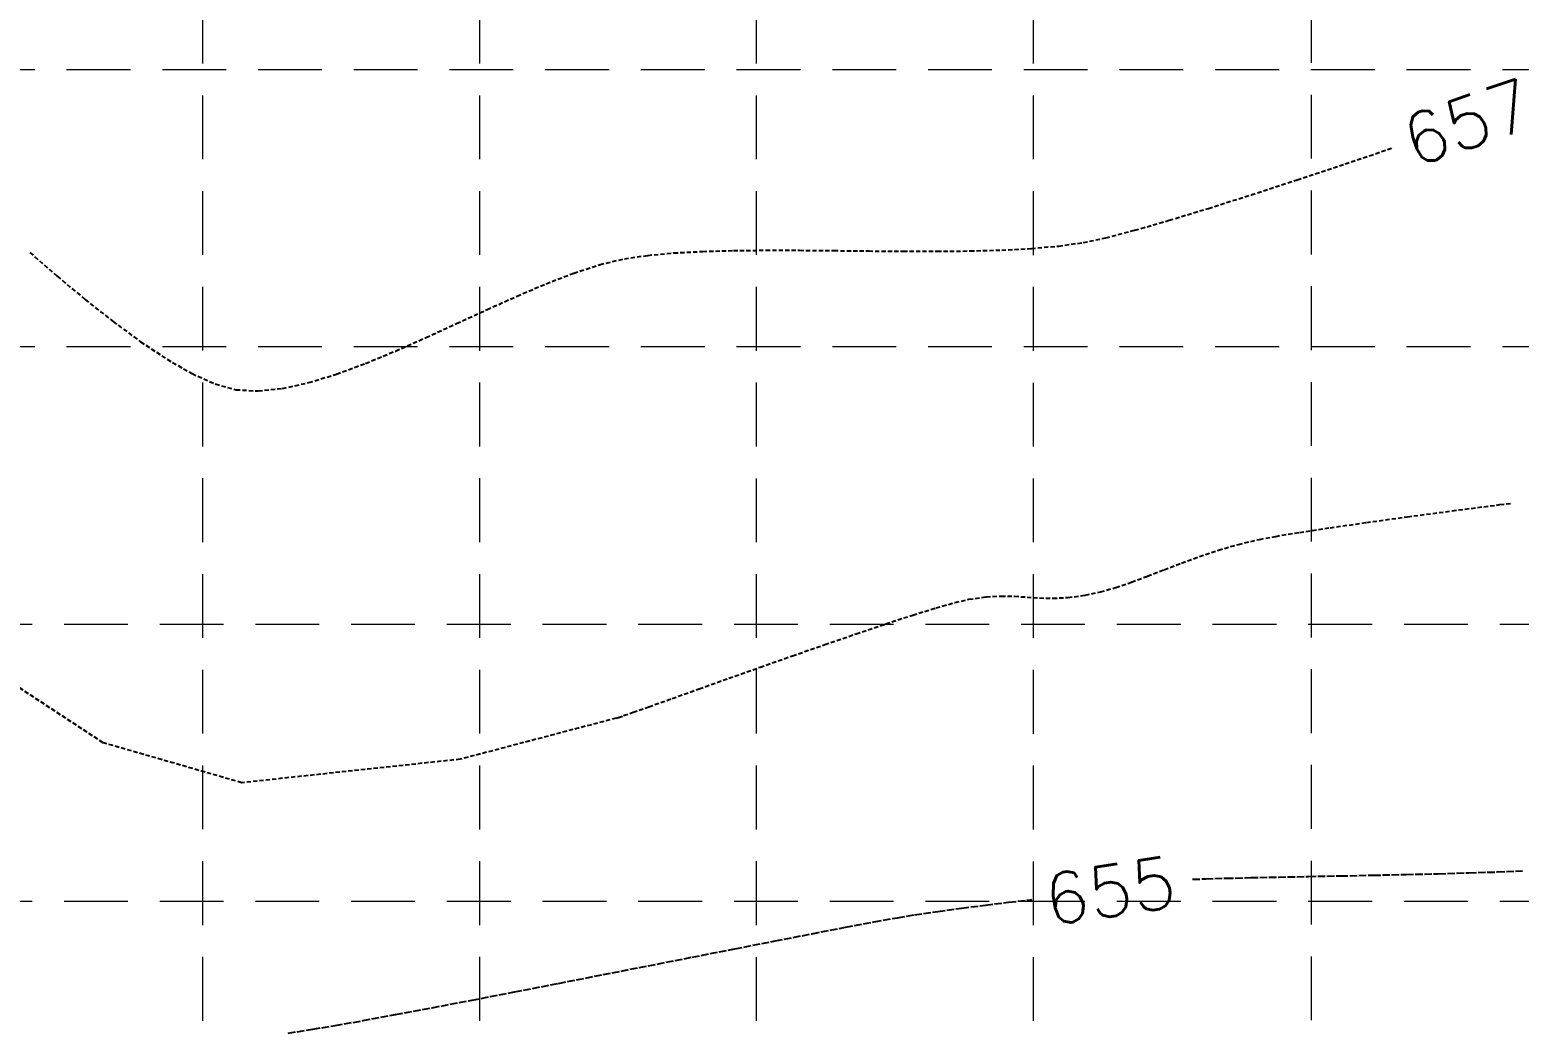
# Model space of a CAD drawing. Header units: inches. Extents: x 2507435 to 2508087, y 7097652 to 7098695.
# Drawn here: x 2507832.3 to 2507919.9, y 7097840.6 to 7097899.6 of the extents above; entities that cross this region are included whole.
import ezdxf

# ---------------------------------------------------------------- set-up
doc = ezdxf.new("R2010")
doc.units = ezdxf.units.IN
doc.header["$MEASUREMENT"] = 0
doc.linetypes.add('DASHED7', pattern=[0.5317999999999998, 0.4379999999999999, -0.0938])
doc.linetypes.add('HIDDEN', pattern=[0.375, 0.25, -0.125])
for name, color, linetype in [('CONT-MJR', 7, 'DASHED7'), ('CONT-MNR', 8, 'HIDDEN'), ('GRID', 254, 'HIDDEN')]:
    doc.layers.add(name, color=color, linetype=linetype)
doc.styles.get("Standard").update_dxf_attribs({"font": 'ARIAL.TTF'})

msp = doc.modelspace()

# ---------------------------------------------------------------- linework, layer by layer
at = {"layer": 'CONT-MJR', "color": 35, "elevation": 655}
for points in [[(2507909.379659719, 7097849.842437195), (2507911.305092565, 7097849.881496741)], [(2507913.235437602, 7097849.923524025), (2507915.124209134, 7097849.969151456)], [(2507916.924921466, 7097850.019011452), (2507918.591088902, 7097850.073736425)], [(2507918.591088902, 7097850.073736425), (2507920.076225748, 7097850.133958789)], [(2507900.682045513, 7097849.640567657), (2507901.453177668, 7097849.669521012)], [(2507901.453177668, 7097849.669521012), (2507902.656764137, 7097849.703228088)], [(2507904.097691271, 7097849.736740829), (2507905.729473377, 7097849.770691653)], [(2507905.729473377, 7097849.770691653), (2507907.505624757, 7097849.80571297)], [(2507889.873034407, 7097848.289216182), (2507891.185402387, 7097848.439965709)], [(2507891.185402387, 7097848.439965709), (2507891.254117704, 7097848.447616306)], [(2507883.340623195, 7097847.382702853), (2507884.33555317, 7097847.550245348)], [(2507876.14993715, 7097846.020788257), (2507878.336525653, 7097846.444665792)], [(2507880.294745471, 7097846.819731672), (2507881.97823264, 7097847.135804493)], [(2507871.277109949, 7097845.067323828), (2507873.781343927, 7097845.558280468)], [(2507850.285224334, 7097841.048447254), (2507851.923846698, 7097841.337280424)]]:
    msp.add_lwpolyline(points, dxfattribs=at)
at = {"layer": 'CONT-MJR', "color": 35, "extrusion": (0.02176674397960891, -0.999763076361858, 0), "elevation": -7041579.169778318}
msp.add_lwpolyline([(2661814.202798264, 655.0000000000009), (2661816.133600752, 655.0000000000009)], dxfattribs=at)
at = {"layer": 'CONT-MJR', "color": 35, "extrusion": (0.02767843183150296, -0.9996168788147533, 0), "elevation": -7025715.474653959}
msp.add_lwpolyline([(2703411.645315643, 655.0000000000009), (2703413.446718131, 655.0000000000009)], dxfattribs=at)
at = {"layer": 'CONT-MJR', "color": 35, "extrusion": (0.02325147490083672, -0.9997296479123422, 0), "elevation": -7037618.349065453}
msp.add_lwpolyline([(2672260.11426976, 655.0000000000009), (2672261.555586556, 655.0000000000009)], dxfattribs=at)
at = {"layer": 'CONT-MJR', "color": 35, "extrusion": (0.01959257757366688, -0.9998080470290384, 0), "elevation": -7047350.980003788}
msp.add_lwpolyline([(2646491.278252823, 655), (2646493.152647581, 655)], dxfattribs=at)
at = {"layer": 'CONT-MJR', "color": 35, "extrusion": (0.1264494967826471, -0.9919730463895758, 0), "elevation": -6723752.787679586}
msp.add_lwpolyline([(3385275.715996082, 655.0000000000009), (3385277.124029831, 655.0000000000009)], dxfattribs=at)
at = {"layer": 'CONT-MJR', "color": 35, "extrusion": (0.119357160482396, -0.992851382756543, 0), "elevation": -6747773.874496507}
msp.add_lwpolyline([(3337139.567799199, 655), (3337140.945579019, 655)], dxfattribs=at)
at = {"layer": 'CONT-MJR', "color": 35, "extrusion": (0.178319804304481, -0.9839725846754125, 0), "elevation": -6536881.968271344}
msp.add_lwpolyline([(3733373.824422237, 655.0000000000009), (3733375.209004058, 655.0000000000009)], dxfattribs=at)
at = {"layer": 'CONT-MJR', "color": 35, "extrusion": (0.147516181802317, -0.9890596423403726, 0), "elevation": -6650241.037849517}
msp.add_lwpolyline([(3527494.553580367, 655.0000000000009), (3527495.942827563, 655.0000000000009)], dxfattribs=at)
at = {"layer": 'CONT-MJR', "color": 35, "extrusion": (0.1356693958975534, -0.9907541647738822, 0), "elevation": -6691978.885175566}
msp.add_lwpolyline([(3447658.928682914, 655), (3447660.340507183, 655)], dxfattribs=at)
at = {"layer": 'CONT-MJR', "color": 35, "extrusion": (0.1881146605945458, -0.9821470737467983, 0), "elevation": -6499360.433444686}
msp.add_lwpolyline([(3798314.344422169, 655), (3798316.338237422, 655)], dxfattribs=at)
at = {"layer": 'CONT-MJR', "color": 35, "extrusion": (0.1916473751738144, -0.9814638473163376, 0), "elevation": -6485651.381825335}
msp.add_lwpolyline([(3821670.920655152, 655), (3821673.333982173, 655)], dxfattribs=at)
at = {"layer": 'CONT-MJR', "color": 35, "extrusion": (0.1926667869528181, -0.9812642402560472, 0), "elevation": -6481678.046390616}
msp.add_lwpolyline([(3828400.763773504, 655.0000000000009), (3828403.406803449, 655.0000000000009)], dxfattribs=at)
at = {"layer": 'CONT-MJR', "color": 35, "extrusion": (-0.1920360142138295, 0.9813878791002394, 0), "elevation": 6484137.509493002}
msp.add_lwpolyline([(-3824228.337302721, 655.0000000000009), (-3824231.020209768, 655.0000000000009)], dxfattribs=at)
at = {"layer": 'CONT-MJR', "color": 35, "extrusion": (0.1925450431211058, -0.98128813626248, 0), "elevation": -6482152.974072808}
msp.add_lwpolyline([(3827593.886329602, 655), (3827596.573026299, 655)], dxfattribs=at)
at = {"layer": 'CONT-MJR', "color": 35, "extrusion": (-0.1896905287673787, 0.9818439302129196, 0), "elevation": 6493256.642264016}
msp.add_lwpolyline([(-3808718.997885843, 655.0000000000009), (-3808721.530852853, 655.0000000000009)], dxfattribs=at)
at = {"layer": 'CONT-MJR', "color": 35, "extrusion": (0.1911103626940577, -0.9815685555634643, 0), "elevation": -6487741.33033846}
msp.add_lwpolyline([(3818108.687885402, 655), (3818111.3195481, 655)], dxfattribs=at)
at = {"layer": 'CONT-MJR', "color": 35, "extrusion": (0.1846663337147018, -0.9828012745170666, 0), "elevation": -6512651.683678819}
msp.add_lwpolyline([(3775454.356337836, 655), (3775456.549587183, 655)], dxfattribs=at)
at = {"layer": 'CONT-MJR', "color": 35, "extrusion": (0.1876300641702213, -0.9822397665638867, 0), "elevation": -6501233.579688284}
msp.add_lwpolyline([(3795084.459281355, 655.0000000000009), (3795086.84610719, 655.0000000000009)], dxfattribs=at)
at = {"layer": 'CONT-MJR', "color": 35, "extrusion": (-0.1803128904259036, 0.9836093033040386, 0), "elevation": 6529304.743576044}
msp.add_lwpolyline([(-3746578.770914039, 655.0000000000009), (-3746580.723170168, 655.0000000000009)], dxfattribs=at)
at = {"layer": 'CONT-MJR', "color": 35, "extrusion": (0.1618390837351437, -0.9868171618774014, 0), "elevation": -6598403.166062606}
msp.add_lwpolyline([(3623495.006834877, 655.0000000000009), (3623496.46444003, 655.0000000000009)], dxfattribs=at)
at = {"layer": 'CONT-MJR', "color": 35, "extrusion": (-0.1622234903875026, 0.9867540418799895, 0), "elevation": 6596991.116538648}
msp.add_lwpolyline([(-3626066.626252825, 655.0000000000009), (-3626067.954469802, 655.0000000000009)], dxfattribs=at)
at = {"layer": 'CONT-MNR', "color": 35}
for p, q in [((2507836.66103677, 7097857.660709682, 656), (2507822.993253376, 7097866.630683556, 656)), ((2507866.805006315, 7097859.104895967, 656), (2507857.645928583, 7097856.694707851, 656)), ((2507844.806487631, 7097855.314713322, 656), (2507836.66103677, 7097857.660709682, 656)), ((2507857.645928583, 7097856.694707851, 656), (2507844.806487631, 7097855.314713322, 656))]:
    msp.add_line(p, q, dxfattribs=at)
for points, elevation in [([(2507909.648967469, 7097891.67605905), (2507912.495727052, 7097892.634125912)], 657), ([(2507894.256068468, 7097887.051783301), (2507895.585471548, 7097887.334888863)], 657), ([(2507867.292306251, 7097886.099185453), (2507868.661580426, 7097886.298820625)], 657), ([(2507868.661580426, 7097886.298820625), (2507870.204063263, 7097886.439628518)], 657), ([(2507870.204063263, 7097886.439628518), (2507871.893903642, 7097886.530696901)], 657), ([(2507871.893903642, 7097886.530696901), (2507873.705250441, 7097886.581113541)], 657), ([(2507873.705250441, 7097886.581113541), (2507875.61225254, 7097886.599966208)], 657), ([(2507875.61225254, 7097886.599966208), (2507877.589058819, 7097886.596342669)], 657), ([(2507877.589058819, 7097886.596342669), (2507879.609818157, 7097886.579330692)], 657), ([(2507879.609818157, 7097886.579330692), (2507881.648679432, 7097886.558018045)], 657), ([(2507881.648679432, 7097886.558018045), (2507883.679791524, 7097886.541492498)], 657), ([(2507883.679791524, 7097886.541492498), (2507885.677303312, 7097886.538841818)], 657), ([(2507887.615363675, 7097886.559153771), (2507889.468121493, 7097886.611516128)], 657), ([(2507833.959326721, 7097885.075774211), (2507835.600097468, 7097883.708263719)], 657), ([(2507862.687365452, 7097884.630166627), (2507864.32192138, 7097885.259116018)], 657), ([(2507857.43296609, 7097882.292898115), (2507859.222327609, 7097883.114954479)], 657), ([(2507852.084233535, 7097879.954166207), (2507853.843358855, 7097880.680400782)], 657), ([(2507866.805006315, 7097859.104895967), (2507857.645928583, 7097856.694707851), (2507844.806487631, 7097855.314713322), (2507836.66103677, 7097857.660709682), (2507822.993253376, 7097866.630683556), (2507808.433269621, 7097878.986942117)], 656), ([(2507913.311851894, 7097870.938361549), (2507915.947497285, 7097871.291058888)], 656), ([(2507906.971124873, 7097870.020877396), (2507908.767053133, 7097870.294624833)], 656), ([(2507902.200902777, 7097868.978409072), (2507903.374487441, 7097869.317927277)], 656), ([(2507888.558380751, 7097866.235436992), (2507889.436522013, 7097866.283920744)], 656), ([(2507884.234576259, 7097865.160509553), (2507885.611902524, 7097865.587110466)], 656), ([(2507879.065437417, 7097863.42901259), (2507880.909469958, 7097864.060974063)], 656), ([(2507877.16958361, 7097862.769570697), (2507879.065437417, 7097863.42901259)], 656), ([(2507875.273782286, 7097862.103134937), (2507877.16958361, 7097862.769570697)], 656), ([(2507873.429907192, 7097861.450191857), (2507875.273782286, 7097862.103134937)], 656), ([(2507868.728576757, 7097859.777184222), (2507870.10543068, 7097860.266729951)], 656), ([(2507866.805006315, 7097859.104895967), (2507866.938840325, 7097859.150274861)], 656), ([(2507866.938840325, 7097859.150274861), (2507867.248428633, 7097859.256746514)], 656)]:
    msp.add_lwpolyline(points, dxfattribs=dict(at, elevation=elevation))
at = {"layer": 'CONT-MNR', "color": 35, "extrusion": (0.3151418214099023, -0.9490445892572431, 0), "elevation": -5945868.47559079}
msp.add_lwpolyline([(4616957.622514861, 657), (4616960.593662041, 657)], dxfattribs=at)
at = {"layer": 'CONT-MNR', "color": 35, "extrusion": (0.3097969011281343, -0.9508027555972927, 0), "elevation": -5971752.310250991}
msp.add_lwpolyline([(4583426.444458436, 657), (4583429.279713433, 657)], dxfattribs=at)
at = {"layer": 'CONT-MNR', "color": 35, "extrusion": (0.3023645747182958, -0.9531923541213622, 0), "elevation": -6007352.979512106}
msp.add_lwpolyline([(4536662.84833454, 657.0000000000009), (4536665.494203422, 657.0000000000009)], dxfattribs=at)
at = {"layer": 'CONT-MNR', "color": 35, "extrusion": (-0.291838282208944, 0.9564676769433106, 0), "elevation": 6056999.763488964}
msp.add_lwpolyline([(-4470160.17613289, 657.0000000000009), (-4470162.579258882, 657.0000000000009)], dxfattribs=at)
at = {"layer": 'CONT-MNR', "color": 35, "extrusion": (0.2517913126358677, -0.9677815532862293, 0), "elevation": -6237738.108589826}
msp.add_lwpolyline([(4214281.4541805, 657.0000000000009), (4214283.21305147, 657.0000000000009)], dxfattribs=at)
at = {"layer": 'CONT-MNR', "color": 35, "extrusion": (0.2763154598598518, -0.9610669938367662, 0), "elevation": -6128574.876834894}
msp.add_lwpolyline([(4371513.432461269, 657.0000000000009), (4371515.539743396, 657.0000000000009)], dxfattribs=at)
at = {"layer": 'CONT-MNR', "color": 35, "extrusion": (0.0536092393608589, -0.9985619907923345, 0), "elevation": -6953233.738426704}
msp.add_lwpolyline([(2884795.402287533, 657.0000000000009), (2884797.146399735, 657.0000000000009)], dxfattribs=at)
at = {"layer": 'CONT-MNR', "color": 35, "extrusion": (0.08921438844811072, -0.9960124461540778, 0), "elevation": -6845843.519018082}
msp.add_lwpolyline([(3131124.480149185, 657.0000000000009), (3131126.091172594, 657.0000000000009)], dxfattribs=at)
at = {"layer": 'CONT-MNR', "color": 35, "extrusion": (0.1394535151627249, -0.9902286186072183, 0), "elevation": -6678796.220652287}
msp.add_lwpolyline([(3473212.50842853, 657.0000000000009), (3473213.964398827, 657.0000000000009)], dxfattribs=at)
at = {"layer": 'CONT-MNR', "color": 35, "extrusion": (-0.6549993471093547, -0.7556294431044352, 0), "elevation": -7006000.55304422}
msp.add_lwpolyline([(-2754119.046535651, 657), (-2754116.912404899, 657)], dxfattribs=at)
at = {"layer": 'CONT-MNR', "color": 35, "extrusion": (0.3086832279086805, -0.9511648988518645, 0), "elevation": -5977123.660501522}
msp.add_lwpolyline([(4576390.647203922, 657), (4576392.26819905, 657)], dxfattribs=at)
at = {"layer": 'CONT-MNR', "color": 35, "extrusion": (0.2313396427272959, -0.9728730491193632, 0), "elevation": -6325172.968206901}
msp.add_lwpolyline([(4081857.465373321, 657.0000000000009), (4081858.933757307, 657.0000000000009)], dxfattribs=at)
at = {"layer": 'CONT-MNR', "color": 35, "extrusion": (0.01047998216300361, -0.9999450834790196, 0), "elevation": -7071214.150441803}
msp.add_lwpolyline([(2582133.677268984, 657.0000000000009), (2582135.615435785, 657.0000000000009)], dxfattribs=at)
at = {"layer": 'CONT-MNR', "color": 35, "extrusion": (0.3911709819424203, -0.9203180226890065, 0), "elevation": -5551308.038116141}
msp.add_lwpolyline([(5084515.875620808, 657.0000000000009), (5084517.730108003, 657.0000000000009)], dxfattribs=at)
at = {"layer": 'CONT-MNR', "color": 35, "extrusion": (-0.620003701388613, -0.7845988849497681, 0), "elevation": -7123858.997541402}
msp.add_lwpolyline([(-2433069.155675634, 657), (-2433067.064256819, 657)], dxfattribs=at)
at = {"layer": 'CONT-MNR', "color": 35, "extrusion": (-0.4097375580236955, 0.9122034496452964, 0), "elevation": 5447149.349016862}
msp.add_lwpolyline([(-5195947.128491087, 657), (-5195949.056043381, 657)], dxfattribs=at)
at = {"layer": 'CONT-MNR', "color": 35, "extrusion": (-0.5921637365163293, -0.805817664955925, 0), "elevation": -7204649.302246744}
msp.add_lwpolyline([(-2182249.020542433, 657), (-2182247.018756576, 657)], dxfattribs=at)
at = {"layer": 'CONT-MNR', "color": 35, "extrusion": (0.4155229844790409, -0.9095826786882162, 0), "elevation": -5414038.383793909}
msp.add_lwpolyline([(5230434.936714529, 657), (5230436.915471412, 657)], dxfattribs=at)
at = {"layer": 'CONT-MNR', "color": 35, "extrusion": (0.4039296224801742, -0.9147900633932486, 0), "elevation": -5480074.261398155}
msp.add_lwpolyline([(5161204.039990863, 657.0000000000009), (5161205.996466258, 657.0000000000009)], dxfattribs=at)
at = {"layer": 'CONT-MNR', "color": 35, "extrusion": (0.553016293297881, 0.8331704383540455, 0), "elevation": 7300620.559891753}
msp.add_lwpolyline([(1835786.768587851, 657.0000000000009), (1835784.899559286, 657.0000000000009)], dxfattribs=at)
at = {"layer": 'CONT-MNR', "color": 35, "extrusion": (0.4958822575974315, 0.868389766521966, 0), "elevation": 7407320.088099938}
msp.add_lwpolyline([(1341929.904799532, 657), (1341928.208142388, 657)], dxfattribs=at)
at = {"layer": 'CONT-MNR', "color": 35, "extrusion": (-0.346117226851064, 0.9381912732896898, 0), "elevation": 5791158.22310899}
msp.add_lwpolyline([(-4809541.645941418, 657.0000000000009), (-4809543.466387032, 657.0000000000009)], dxfattribs=at)
at = {"layer": 'CONT-MNR', "color": 35, "extrusion": (-0.4080932161736048, -0.9129402647014115, 0), "elevation": -7503373.114117339}
msp.add_lwpolyline([(-607086.5784369535, 657.0000000000009), (-607085.0871066712, 657.0000000000009)], dxfattribs=at)
at = {"layer": 'CONT-MNR', "color": 35, "extrusion": (-0.2647416100872895, -0.964319386867437, 0), "elevation": -7508552.53600391}
msp.add_lwpolyline([(539258.0149755566, 657), (539259.281803384, 657)], dxfattribs=at)
at = {"layer": 'CONT-MNR', "color": 35, "extrusion": (0.2159701784475896, -0.9763999600682686, 0), "elevation": -6388748.058678033}
msp.add_lwpolyline([(3981591.984406401, 657), (3981593.565569236, 657)], dxfattribs=at)
at = {"layer": 'CONT-MNR', "color": 35, "extrusion": (0.2932324518998404, -0.9560411754484259, 0), "elevation": -6050481.777340666}
msp.add_lwpolyline([(4478935.067704514, 657), (4478936.779102411, 657)], dxfattribs=at)
at = {"layer": 'CONT-MNR', "color": 35, "extrusion": (-0.05811411818471448, -0.998309946493379, 0), "elevation": -7231623.782760814}
msp.add_lwpolyline([(2091119.131840665, 657.0000000000009), (2091120.431564942, 657.0000000000009)], dxfattribs=at)
at = {"layer": 'CONT-MNR', "color": 35, "extrusion": (0.1035842997820448, -0.9946206778660212, 0), "elevation": -6799923.110152978}
msp.add_lwpolyline([(3229584.012021916, 657), (3229585.450728784, 657)], dxfattribs=at)
at = {"layer": 'CONT-MNR', "color": 35, "extrusion": (0.1233809988399811, -0.9923593749873322, 0), "elevation": -6734209.956731274}
msp.add_lwpolyline([(3364499.177251736, 656.0000000000009), (3364499.872416468, 656.0000000000009)], dxfattribs=at)
at = {"layer": 'CONT-MNR', "color": 35, "extrusion": (0.1375594094107895, -0.9904935178397458, 0), "elevation": -6685408.080878427}
msp.add_lwpolyline([(3460448.377543007, 656), (3460450.813048332, 656)], dxfattribs=at)
at = {"layer": 'CONT-MNR', "color": 35, "extrusion": (0.1280171438466128, -0.9917719550790675, 0), "elevation": -6718413.450627088}
msp.add_lwpolyline([(3395929.912495584, 656.0000000000009), (3395932.73807053, 656.0000000000009)], dxfattribs=at)
at = {"layer": 'CONT-MNR', "color": 35, "extrusion": (0.1618929052096015, -0.9868083335900619, 0), "elevation": -6598224.941790063}
msp.add_lwpolyline([(3623916.875904557, 656), (3623918.297454612, 656)], dxfattribs=at)
at = {"layer": 'CONT-MNR', "color": 35, "extrusion": (0.1432744387550971, -0.9896829973276352, 0), "elevation": -6665322.326778568}
msp.add_lwpolyline([(3498978.048420248, 656), (3498980.203096575, 656)], dxfattribs=at)
at = {"layer": 'CONT-MNR', "color": 35, "extrusion": (0.2312507594698483, -0.9728941803940542, 0), "elevation": -6325521.192581746}
msp.add_lwpolyline([(4081312.268417859, 656), (4081313.543773345, 656)], dxfattribs=at)
at = {"layer": 'CONT-MNR', "color": 35, "extrusion": (0.1834780771813516, -0.9830238019467454, 0), "elevation": -6517229.255985618}
msp.add_lwpolyline([(3767633.398476252, 656.0000000000009), (3767634.367988954, 656.0000000000009)], dxfattribs=at)
at = {"layer": 'CONT-MNR', "color": 35, "extrusion": (0.342635481930214, -0.9394684276347185, 0), "elevation": -5808927.563253915}
msp.add_lwpolyline([(4788074.393628621, 656.0000000000009), (4788075.522511391, 656.0000000000009)], dxfattribs=at)
at = {"layer": 'CONT-MNR', "color": 35, "extrusion": (-0.3154394576633629, 0.9489457036885955, 0), "elevation": 5944400.962280326}
msp.add_lwpolyline([(-4618809.78651909, 656.0000000000009), (-4618810.959932828, 656.0000000000009)], dxfattribs=at)
at = {"layer": 'CONT-MNR', "color": 35, "extrusion": (-0.3500720333284504, 0.9367227826210296, 0), "elevation": 5770789.187105345}
msp.add_lwpolyline([(-4833969.110561982, 656.0000000000009), (-4833970.118775181, 656.0000000000009)], dxfattribs=at)
at = {"layer": 'CONT-MNR', "color": 35, "extrusion": (0.3613181775593945, -0.9324425851306652, 0), "elevation": -5712204.729611907}
msp.add_lwpolyline([(4903059.46101235, 656), (4903060.507730839, 656)], dxfattribs=at)
at = {"layer": 'CONT-MNR', "color": 35, "extrusion": (0.3583423745529336, -0.9335902434150463, 0), "elevation": -5727813.669850936}
msp.add_lwpolyline([(4884816.862374601, 656.0000000000009), (4884817.949271181, 656.0000000000009)], dxfattribs=at)
at = {"layer": 'CONT-MNR', "color": 35, "extrusion": (0.2117874181710637, -0.9773157573192172, 0), "elevation": -6405716.135676936}
msp.add_lwpolyline([(3954243.477338095, 656.0000000000009), (3954244.390436637, 656.0000000000009)], dxfattribs=at)
at = {"layer": 'CONT-MNR', "color": 35, "extrusion": (0.2773297957951224, -0.9607747833723758, 0), "elevation": -6123937.091610213}
msp.add_lwpolyline([(4377972.408338378, 656.0000000000009), (4377973.347795409, 656.0000000000009)], dxfattribs=at)
at = {"layer": 'CONT-MNR', "color": 35, "extrusion": (-0.3227736551562909, 0.9464761843475239, 0), "elevation": 5908479.059567527}
msp.add_lwpolyline([(-4664668.406077575, 656.0000000000009), (-4664669.378051512, 656.0000000000009)], dxfattribs=at)
at = {"layer": 'CONT-MNR', "color": 35, "extrusion": (0.2729249911016557, -0.9620353160004892, 0), "elevation": -6143932.704712356}
msp.add_lwpolyline([(4349859.4293426, 656.0000000000009), (4349860.591472505, 656.0000000000009)], dxfattribs=at)
at = {"layer": 'CONT-MNR', "color": 35, "extrusion": (0.2260880296647415, -0.9741068744456715, 0), "elevation": -6347076.801869053}
msp.add_lwpolyline([(4047692.221063165, 656.0000000000009), (4047693.049329581, 656.0000000000009)], dxfattribs=at)
at = {"layer": 'CONT-MNR', "color": 35, "extrusion": (0.139465666482858, -0.990226907265447, 0), "elevation": -6678733.781241309}
msp.add_lwpolyline([(3473286.344331753, 656), (3473287.376063166, 656)], dxfattribs=at)
at = {"layer": 'CONT-MNR', "color": 35, "extrusion": (-0.01975206314317637, -0.9998049089705392, 0), "elevation": -7146017.544386731}
msp.add_lwpolyline([(2367202.666768243, 656.0000000000009), (2367203.449502476, 656.0000000000009)], dxfattribs=at)
at = {"layer": 'CONT-MNR', "color": 35, "extrusion": (-0.06509161484089403, -0.9978792921377839, 0), "elevation": -7246056.39186478}
msp.add_lwpolyline([(2040560.139259533, 656), (2040560.875790501, 656)], dxfattribs=at)
at = {"layer": 'CONT-MNR', "color": 35, "extrusion": (-0.0664381284101266, -0.9977905467047479, 0), "elevation": -7248803.397853225}
msp.add_lwpolyline([(2030780.938743251, 656.0000000000009), (2030781.675675156, 656.0000000000009)], dxfattribs=at)
at = {"layer": 'CONT-MNR', "color": 35, "extrusion": (-0.02362294907888913, -0.9997209392009434, 0), "elevation": -7155129.233025838}
msp.add_lwpolyline([(2339519.303977968, 656.0000000000009), (2339520.087782282, 656.0000000000009)], dxfattribs=at)
at = {"layer": 'CONT-MNR', "color": 35, "extrusion": (0.04925940776590013, -0.9987860184977326, 0), "elevation": -6965712.176867978}
msp.add_lwpolyline([(2854484.620990443, 656.0000000000009), (2854485.50187451, 656.0000000000009)], dxfattribs=at)
at = {"layer": 'CONT-MNR', "color": 35, "extrusion": (0.1323827278181534, -0.9911986750270728, 0), "elevation": -6703393.806307083}
msp.add_lwpolyline([(3425455.457153448, 656), (3425456.490236958, 656)], dxfattribs=at)
at = {"layer": 'CONT-MNR', "color": 35, "extrusion": (0.3093526131766451, -0.9509474016583573, 0), "elevation": -5973875.890197266}
msp.add_lwpolyline([(4580607.465393655, 656.0000000000009), (4580609.131909351, 656.0000000000009)], dxfattribs=at)
at = {"layer": 'CONT-MNR', "color": 35, "extrusion": (0.3181303704509089, -0.9480469753112276, 0), "elevation": -5931275.471400286}
msp.add_lwpolyline([(4635635.033791636, 656), (4635636.869499754, 656)], dxfattribs=at)
at = {"layer": 'CONT-MNR', "color": 35, "extrusion": (0.3351396747229924, -0.9421684554401973, 0), "elevation": -5846893.273910253}
msp.add_lwpolyline([(4741612.36665811, 656.0000000000009), (4741614.213541336, 656.0000000000009)], dxfattribs=at)
at = {"layer": 'CONT-MNR', "color": 35, "extrusion": (-0.3356194094021047, 0.9419976709273663, 0), "elevation": 5844477.956185672}
msp.add_lwpolyline([(-4744587.469042643, 656.0000000000009), (-4744589.151001571, 656.0000000000009)], dxfattribs=at)
at = {"layer": 'CONT-MNR', "color": 35, "extrusion": (-0.3329937106572032, 0.9429290475230611, 0), "elevation": 5857673.645382625}
msp.add_lwpolyline([(-4728283.963775955, 656.0000000000009), (-4728284.936478834, 656.0000000000009)], dxfattribs=at)
at = {"layer": 'CONT-MNR', "color": 35, "extrusion": (-0.3296008355810625, 0.9441203785451651, 0), "elevation": 5874638.427731363}
msp.add_lwpolyline([(-4707188.917787893, 656.0000000000009), (-4707189.514066013, 656.0000000000009)], dxfattribs=at)
at = {"layer": 'GRID', "color": 252, "linetype": 'HIDDEN', "lineweight": 0, "ltscale": 15}
for p, q in [((2507842.520244809, 7097734.452311726), (2507842.520244809, 7098678.232320917)), ((2507858.791339369, 7097734.44975357), (2507858.791339369, 7098678.232320917)), ((2507875.062433929, 7097734.447195414), (2507875.062433929, 7098678.232320917)), ((2507891.333528488, 7097734.444637258), (2507891.333528488, 7098678.232320917)), ((2507907.681593838, 7097734.48164074), (2507907.604623048, 7098678.232320917)), ((2507452.013975376, 7097897.21978205), (2508070.315568645, 7097897.21978205)), ((2507452.013975376, 7097880.94868749), (2508070.315568645, 7097880.94868749)), ((2507451.859497611, 7097864.623191918), (2508070.16109088, 7097864.623191918)), ((2507451.859497611, 7097848.352097359), (2508070.16109088, 7097848.352097359))]:
    msp.add_line(p, q, dxfattribs=at)

# ---------------------------------------------------------------- texts
at = {"layer": 'CONT-MJR', "color": 35, "insert": (2507891.796651146, 7097849.864176656, 655), "char_height": 3, "width": 12, "attachment_point": 1, "rotation": 8.67561583425678}
msp.add_mtext('\\Ftxt.shx;\\W1.0000000000;\\T1.0000000000;\\o\\l655', dxfattribs=at)
at = {"layer": 'CONT-MNR', "color": 35, "insert": (2507912.722422523, 7097894.290840761, 657), "char_height": 3, "width": 12, "attachment_point": 1, "rotation": 18.857358651141343}
msp.add_mtext('\\Ftxt.shx;\\W1.0000000000;\\T1.0000000000;\\o\\l657', dxfattribs=at)

doc.saveas('drawing.dxf')
